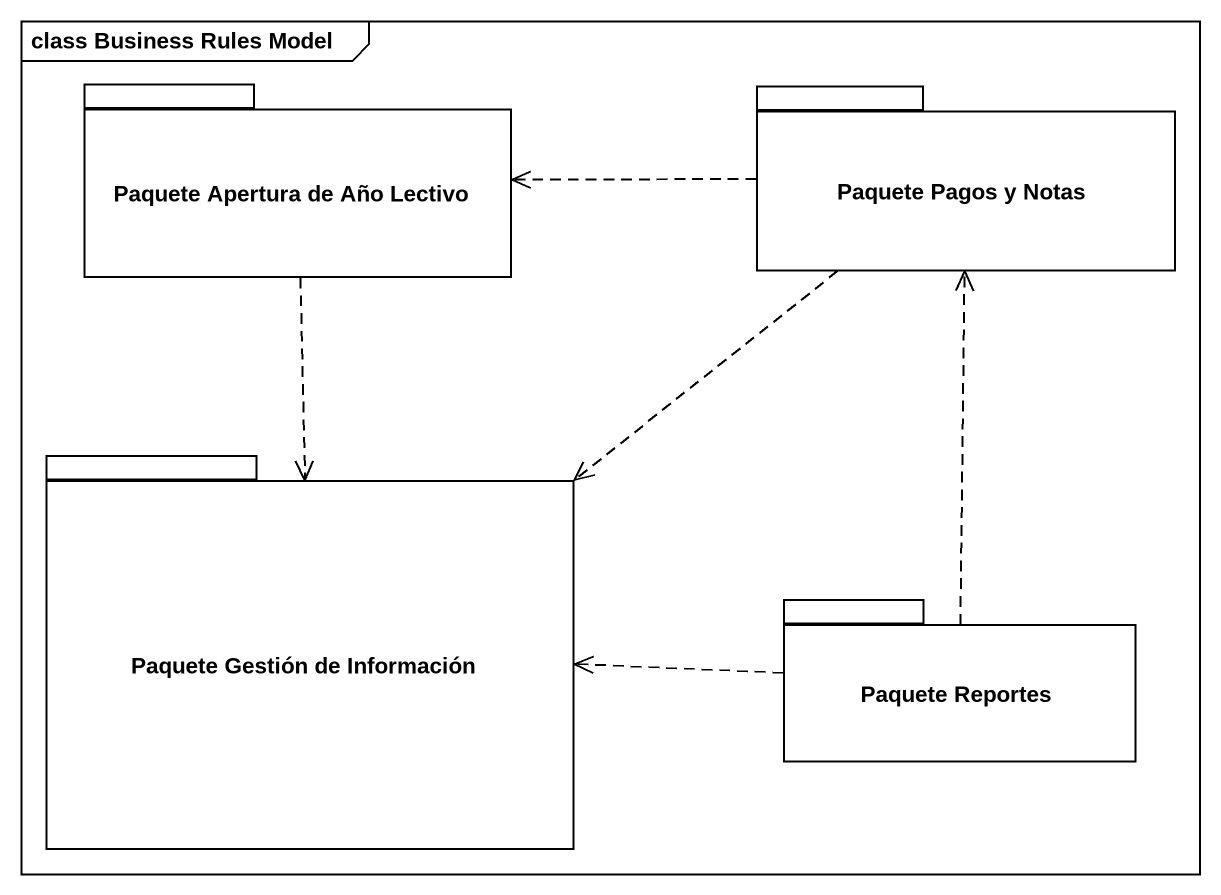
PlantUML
@startuml
mainframe class Business Rules Model
package "Paquete Apertura de Año Lectivo" as Paquete_Apertura_de_Año {
}
package "Paquete Pagos y Notas" as Paquete_Pagos_y_Notas {
}
package "Paquete Gestión de Información" as Paquete_Gestión_de {
}
package "Paquete Reportes" as Paquete_Reportes {
}
Paquete_Apertura_de_Año ..> Paquete_Gestión_de
Paquete_Pagos_y_Notas .left.> Paquete_Apertura_de_Año
Paquete_Pagos_y_Notas ..> Paquete_Gestión_de
Paquete_Reportes .up.> Paquete_Pagos_y_Notas
Paquete_Reportes .left.> Paquete_Gestión_de
@enduml
